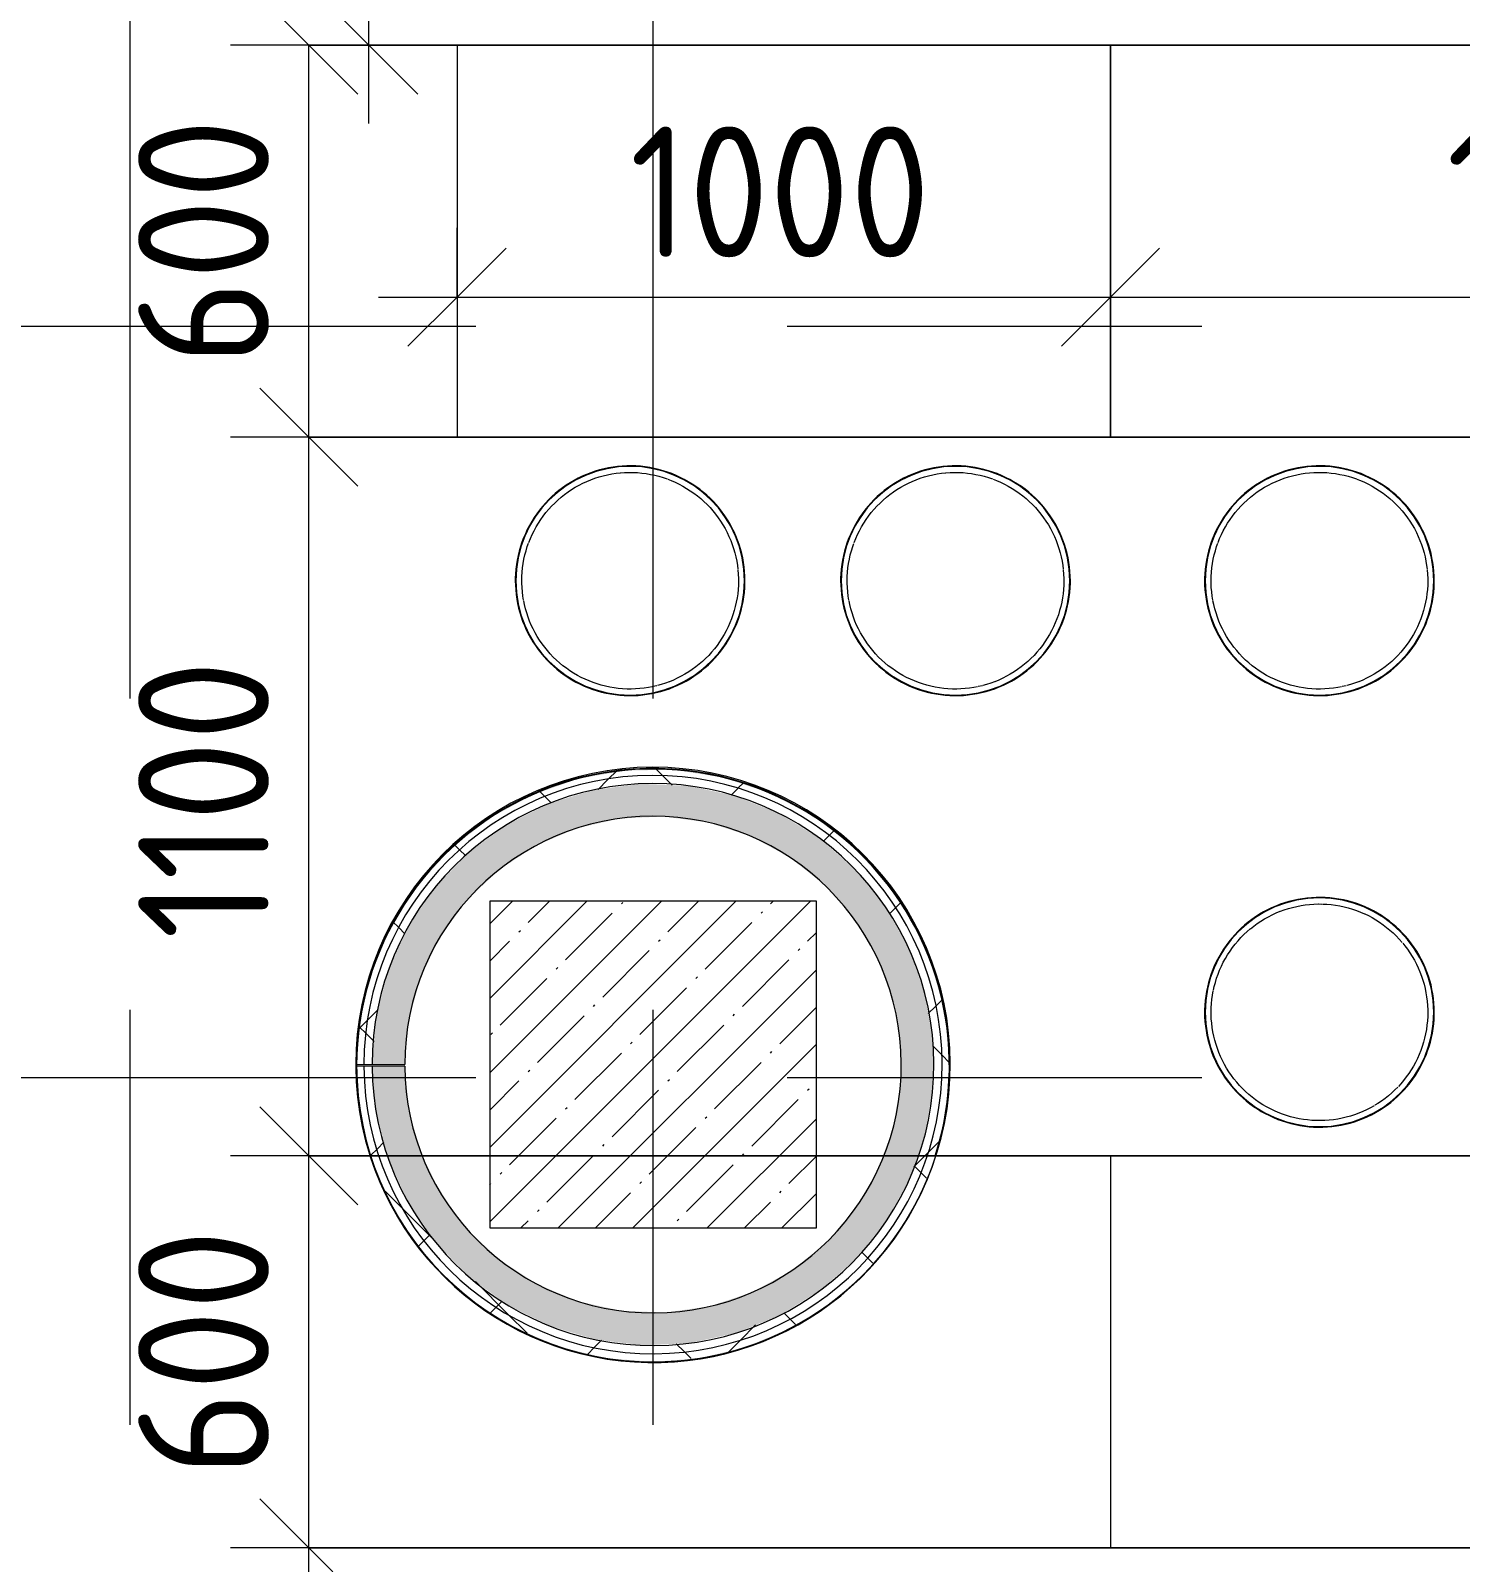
# Model space of a CAD drawing. Header units: millimetres. Extents: x 35840 to 252964, y -8553 to 29000.
# Drawn here: x 47507 to 49696, y 16258 to 18602 of the extents above; entities that cross this region are included whole.
import ezdxf

# ---------------------------------------------------------------- set-up
doc = ezdxf.new("R2010")
doc.units = ezdxf.units.MM
doc.linetypes.add('Осевая', pattern=[3175, 635, -476.25, 1587.5, -476.25])
for name, color, linetype, lineweight in [('A-ANNO-DIMS', 7, 'Continuous', 9), ('A-ANNO-DIMS-100', 7, 'Continuous', 9), ('A-WALL', 7, 'Continuous', 9), ('I-WALL', 7, 'Continuous', 9), ('S-COLS', 7, 'Continuous', 9), ('Оси-2', 7, 'Осевая', 9)]:
    doc.layers.add(name, color=color, linetype=linetype, lineweight=lineweight)
for name, color, linetype, lineweight, true_color in [('A-WALL-1', 9, 'Continuous', 9, 0x808080), ('A-WALL-FNSH-1', 9, 'Continuous', 9, 0x808080), ('I-FURN-1', 9, 'Continuous', 9, 0x808080)]:
    doc.layers.add(name, color=color, linetype=linetype, lineweight=lineweight, true_color=true_color)
doc.styles.add('ISOCPEUR_1', font='isocpeur.ttf', dxfattribs={"width": 0.9, "height": 200})
doc.dimstyles.new('ISO-2_0_0_9К_Средний_округл2', dxfattribs={"dimscale": 304.8, "dimtxt": 199.196235, "dimasz": 0.492126, "dimexe": 0.393701, "dimexo": 0, "dimgap": 0, "dimtad": 1, "dimdec": 0, "dimrnd": 10, "dimzin": 0, "dimdsep": 46, "dimtxsty": 'ISOCPEUR_1', "dimblk1": 'OBLIQUE', "dimblk2": 'OBLIQUE', "dimsah": 1, "dimcen": 0.09, "dimdle": 0.393701, "dimazin": 0, "dimtfac": 1, "dimtdec": 4, "dimtix": 1, "dimtmove": 0, "dimatfit": 3, "dimfxl": 1, "dimtvp": 1, "dimtolj": 1, "dimtzin": 0, "dimarcsym": 2})
pattern_1 = [(45, (600, 0), (-106.066, 106.066), []), (135, (600, 0), (-106.066, -106.066), [])]

# ---------------------------------------------------------------- blocks, each defined once
blk = doc.blocks.new('BSC_Колонна _Прямоугольная - 500х500-22732503-План расстановки мебели и оборудования 1 этажа в осях 12-23')
at = {"layer": 'S-COLS'}
h = blk.add_hatch(dxfattribs=at)
h.set_pattern_fill('FP_56', color=256, style=0, pattern_type=2)
h.set_pattern_definition([(45, (-47860, -17020), (-57.02463, 57.02463), []), (45, (-47802.975, -17020), (-57.02463, 57.02463), [100.806, -20.161, 3.353, -16.808])])
h.paths.add_polyline_path([(-236.2, -250), (250, -250), (250, 250), (-250, 250), (-250, -250)])
for p, q in [((250, 250), (-250, 250)), ((-250, 250), (-250, -250)), ((250, -250), (250, 250)), ((-250, -250), (250, -250))]:
    blk.add_line(p, q, dxfattribs=at)
blk = doc.blocks.new('Стол базовый прямоугольный - 1_216п-25420479-План расстановки мебели и оборудования 1 этажа в осях 12-23')
at = {"layer": 'I-FURN-1'}
for p, q in [((750, 300), (-750, 300)), ((-750, 300), (-750, -300)), ((750, -300), (750, 300)), ((-750, -300), (750, -300))]:
    blk.add_line(p, q, dxfattribs=at)
blk = doc.blocks.new('Стол базовый прямоугольный - 1_215п-25420688-План расстановки мебели и оборудования 1 этажа в осях 12-23')
at = {"layer": 'I-FURN-1'}
for p, q in [((500, 300), (-500, 300)), ((-500, 300), (-500, -300)), ((500, -300), (500, 300)), ((-500, -300), (500, -300))]:
    blk.add_line(p, q, dxfattribs=at)
blk = doc.blocks.new('Stool _3_ - Aluminium Stool-25469124-План расстановки мебели и оборудования 1 этажа в осях 12-23')
at = {"layer": 'I-FURN-1'}
blk.add_line((41.1, -160.6), (34.7, -162.1), dxfattribs=at)
at = {"layer": 'I-FURN-1', "flags": 128}
for points in [[(175.8, 0), (175.7, 7), (175.2, 14), (174.5, 21), (173.6, 28), (172.3, 34.9), (170.8, 41.8), (169, 48.6), (166.9, 55.3), (164.5, 61.9), (161.9, 68.5), (159.1, 74.9), (155.9, 81.2), (152.6, 87.4), (148.9, 93.4), (145.1, 99.3), (141, 105), (136.7, 110.5), (132.2, 115.9), (127.4, 121.1), (122.5, 126.1), (117.3, 130.9), (112, 135.5), (106.5, 139.9), (100.8, 144), (95, 147.9), (89, 151.6), (82.9, 155), (76.6, 158.2), (70.2, 161.2), (63.7, 163.9), (57.1, 166.3), (50.4, 168.4), (43.6, 170.3), (36.8, 171.9), (29.9, 173.2), (22.9, 174.3), (15.9, 175.1), (8.9, 175.6), (1.9, 175.8), (-5.1, 175.7), (-12.2, 175.4), (-19.2, 174.8), (-26.1, 173.8), (-33.1, 172.7), (-39.9, 171.2), (-46.8, 169.5), (-53.5, 167.5), (-60.1, 165.2), (-66.7, 162.6), (-73.2, 159.9), (-79.5, 156.8), (-85.7, 153.5), (-91.8, 149.9), (-97.7, 146.2), (-103.5, 142.1), (-109.1, 137.9), (-114.5, 133.4), (-119.7, 128.7), (-124.8, 123.8), (-129.6, 118.7), (-134.3, 113.5), (-138.7, 108), (-142.9, 102.4), (-146.9, 96.6), (-150.6, 90.6), (-154.1, 84.5), (-157.4, 78.3), (-160.4, 71.9), (-163.2, 65.5), (-165.6, 58.9), (-167.9, 52.2), (-169.8, 45.5), (-171.5, 38.6), (-172.9, 31.7), (-174, 24.8), (-174.9, 17.8), (-175.5, 10.8), (-175.8, 3.8), (-175.8, 0)], [(-83.9, 143), (-78.1, 146.2), (-72.2, 149.2), (-66.2, 152), (-60.1, 154.5), (-53.9, 156.8), (-47.5, 158.8), (-41.1, 160.6), (-34.7, 162.1), (-28.2, 163.4), (-21.6, 164.4), (-15.3, 165.1)], [(-15, 165.1), (-8.4, 165.6), (-1.8, 165.8), (4.8, 165.7), (11.5, 165.4), (18.1, 164.8), (24.6, 164), (31.2, 162.8), (37.7, 161.5), (44.1, 159.8), (50.5, 157.9), (56.7, 155.8)], [(-155.2, 58.4), (-152.7, 64.6), (-150, 70.6), (-147.1, 76.6), (-143.9, 82.4), (-140.5, 88.1), (-136.8, 93.6), (-133, 99), (-128.9, 104.3), (-124.6, 109.3), (-120.2, 114.2), (-115.5, 118.9), (-110.7, 123.5), (-105.6, 127.8), (-100.4, 131.9), (-95.1, 135.8), (-89.6, 139.5), (-83.9, 143)], [(57.5, 155.5), (62.9, 153.4), (69, 150.8), (75, 147.9), (80.8, 144.8), (86.5, 141.4), (92.1, 137.8), (97.6, 134)], [(97.6, 134), (102.9, 130), (108, 125.8), (112.9, 121.4), (117.7, 116.8), (122.3, 112), (126.6, 107), (130.8, 101.9), (134.8, 96.5), (138.5, 91.1), (142.1, 85.5), (145.4, 79.7), (148.4, 73.8), (151.3, 67.8), (153.9, 61.7), (156.2, 55.5), (158.3, 49.2), (160.2, 42.9), (161.7, 36.4), (163.1, 29.9), (164.1, 23.4), (164.8, 17.6)], [(-165.8, 0), (-165.7, 6.6), (-165.3, 13.2), (-164.6, 19.8), (-163.7, 26.4), (-162.5, 32.9), (-161, 39.4), (-159.3, 45.8), (-157.4, 52.2), (-155.5, 57.4)], [(-175.8, 0), (-175.7, -7), (-175.2, -14), (-174.5, -21), (-173.6, -28), (-172.3, -34.9), (-170.8, -41.8), (-169, -48.6), (-166.9, -55.3), (-164.5, -61.9), (-161.9, -68.5), (-159.1, -74.9), (-155.9, -81.2), (-152.6, -87.4), (-148.9, -93.4), (-145.1, -99.3), (-141, -105), (-136.7, -110.5), (-132.2, -115.9), (-127.4, -121.1), (-122.5, -126.1), (-117.3, -130.9), (-112, -135.5), (-106.5, -139.9), (-100.8, -144), (-95, -147.9), (-89, -151.6), (-82.9, -155), (-76.6, -158.2), (-70.2, -161.2), (-63.7, -163.9), (-57.1, -166.3), (-50.4, -168.4), (-43.6, -170.3), (-36.8, -171.9), (-29.9, -173.2), (-22.9, -174.3), (-15.9, -175.1), (-8.9, -175.6), (-1.9, -175.8), (5.1, -175.7), (12.2, -175.4), (19.2, -174.8), (26.1, -173.8), (33.1, -172.7), (39.9, -171.2), (46.8, -169.5), (53.5, -167.5), (60.1, -165.2), (66.7, -162.6), (73.2, -159.9), (79.5, -156.8), (85.7, -153.5), (91.8, -149.9), (97.7, -146.2), (103.5, -142.1), (109.1, -137.9), (114.5, -133.4), (119.7, -128.7), (124.8, -123.8), (129.6, -118.7), (134.3, -113.5), (138.7, -108), (142.9, -102.4), (146.9, -96.6), (150.6, -90.6), (154.1, -84.5), (157.4, -78.3), (160.4, -71.9), (163.2, -65.5), (165.6, -58.9), (167.9, -52.2), (169.8, -45.5), (171.5, -38.6), (172.9, -31.7), (174, -24.8), (174.9, -17.8), (175.5, -10.8), (175.8, -3.8), (175.8, 0)], [(-163.1, -29.9), (-164.1, -23.4), (-164.9, -16.8), (-165.5, -10.2), (-165.8, -3.6), (-165.8, 0)], [(165.8, 0), (165.7, -6.6), (165.3, -13.2), (164.6, -19.8), (163.7, -26.4), (162.5, -32.9), (161, -39.4), (159.3, -45.8), (157.4, -52.2), (155.2, -58.4), (152.7, -64.6), (150, -70.6), (147.1, -76.6), (143.9, -82.4), (140.5, -88.1), (136.8, -93.6), (133, -99), (128.9, -104.3), (124.6, -109.3), (120.2, -114.2), (115.5, -118.9), (110.7, -123.5), (105.6, -127.8), (100.4, -131.9), (95.1, -135.8), (89.6, -139.5), (83.9, -143), (78.1, -146.2), (72.2, -149.2), (66.2, -152), (60.1, -154.5)], [(164.9, 16.8), (165.5, 10.2), (165.8, 3.6), (165.8, 0)], [(33.7, -162.3), (28.2, -163.4), (21.6, -164.4), (15, -165.1), (8.4, -165.6), (1.8, -165.8), (-4.8, -165.7), (-11.5, -165.4), (-18.1, -164.8), (-24.6, -164), (-31.2, -162.8), (-37.7, -161.5), (-44.1, -159.8), (-50.5, -157.9), (-56.7, -155.8), (-62.9, -153.4), (-69, -150.8), (-75, -147.9), (-80.8, -144.8), (-86.5, -141.4), (-92.1, -137.8), (-97.6, -134), (-102.9, -130), (-108, -125.8), (-112.9, -121.4), (-117.7, -116.8), (-122.3, -112), (-126.6, -107), (-130.8, -101.9), (-134.8, -96.5), (-138.5, -91.1), (-142.1, -85.5), (-145.4, -79.7), (-148.4, -73.8), (-151.3, -67.8), (-153.9, -61.7), (-156.2, -55.5), (-158.3, -49.2), (-160.2, -42.9), (-161.7, -36.4), (-162.9, -30.6)], [(59.6, -154.7), (53.9, -156.8), (47.5, -158.8), (41.7, -160.4)]]:
    blk.add_lwpolyline(points, dxfattribs=at)
at = {"layer": 'I-FURN-1'}
for start, end in [(0, 180), (360, 180), (180, 0), (180, 360)]:
    blk.add_arc((0, 0), 175, start, end, dxfattribs=at)
blk = doc.blocks.new('Stool _3_ - Aluminium Stool-V127-План расстановки мебели и оборудования 1 этажа в осях 12-23')
at = {"layer": 'I-FURN-1'}
blk.add_line((41.1, -160.6), (34.7, -162.1), dxfattribs=at)
at = {"layer": 'I-FURN-1', "flags": 128}
for points in [[(175.8, 0), (175.7, 7), (175.2, 14), (174.5, 21), (173.6, 28), (172.3, 34.9), (170.8, 41.8), (169, 48.6), (166.9, 55.3), (164.5, 61.9), (161.9, 68.5), (159.1, 74.9), (155.9, 81.2), (152.6, 87.4), (148.9, 93.4), (145.1, 99.3), (141, 105), (136.7, 110.5), (132.2, 115.9), (127.4, 121.1), (122.5, 126.1), (117.3, 130.9), (112, 135.5), (106.5, 139.9), (100.8, 144), (95, 147.9), (89, 151.6), (82.9, 155), (76.6, 158.2), (70.2, 161.2), (63.7, 163.9), (57.1, 166.3), (50.4, 168.4), (43.6, 170.3), (36.8, 171.9), (29.9, 173.2), (22.9, 174.3), (15.9, 175.1), (8.9, 175.6), (1.9, 175.8), (-5.1, 175.7), (-12.2, 175.4), (-19.2, 174.8), (-26.1, 173.8), (-33.1, 172.7), (-39.9, 171.2), (-46.8, 169.5), (-53.5, 167.5), (-60.1, 165.2), (-66.7, 162.6), (-73.2, 159.9), (-79.5, 156.8), (-85.7, 153.5), (-91.8, 149.9), (-97.7, 146.2), (-103.5, 142.1), (-109.1, 137.9), (-114.5, 133.4), (-119.7, 128.7), (-124.8, 123.8), (-129.6, 118.7), (-134.3, 113.5), (-138.7, 108), (-142.9, 102.4), (-146.9, 96.6), (-150.6, 90.6), (-154.1, 84.5), (-157.4, 78.3), (-160.4, 71.9), (-163.2, 65.5), (-165.6, 58.9), (-167.9, 52.2), (-169.8, 45.5), (-171.5, 38.6), (-172.9, 31.7), (-174, 24.8), (-174.9, 17.8), (-175.5, 10.8), (-175.8, 3.8), (-175.8, 0)], [(-83.9, 143), (-78.1, 146.2), (-72.2, 149.2), (-66.2, 152), (-60.1, 154.5), (-53.9, 156.8), (-47.5, 158.8), (-41.1, 160.6), (-34.7, 162.1), (-28.2, 163.4), (-21.6, 164.4), (-15.3, 165.1)], [(-15, 165.1), (-8.4, 165.6), (-1.8, 165.8), (4.8, 165.7), (11.5, 165.4), (18.1, 164.8), (24.6, 164), (31.2, 162.8), (37.7, 161.5), (44.1, 159.8), (50.5, 157.9), (56.7, 155.8)], [(-155.2, 58.4), (-152.7, 64.6), (-150, 70.6), (-147.1, 76.6), (-143.9, 82.4), (-140.5, 88.1), (-136.8, 93.6), (-133, 99), (-128.9, 104.3), (-124.6, 109.3), (-120.2, 114.2), (-115.5, 118.9), (-110.7, 123.5), (-105.6, 127.8), (-100.4, 131.9), (-95.1, 135.8), (-89.6, 139.5), (-83.9, 143)], [(57.5, 155.5), (62.9, 153.4), (69, 150.8), (75, 147.9), (80.8, 144.8), (86.5, 141.4), (92.1, 137.8), (97.6, 134)], [(97.6, 134), (102.9, 130), (108, 125.8), (112.9, 121.4), (117.7, 116.8), (122.3, 112), (126.6, 107), (130.8, 101.9), (134.8, 96.5), (138.5, 91.1), (142.1, 85.5), (145.4, 79.7), (148.4, 73.8), (151.3, 67.8), (153.9, 61.7), (156.2, 55.5), (158.3, 49.2), (160.2, 42.9), (161.7, 36.4), (163.1, 29.9), (164.1, 23.4), (164.8, 17.6)], [(-165.8, 0), (-165.7, 6.6), (-165.3, 13.2), (-164.6, 19.8), (-163.7, 26.4), (-162.5, 32.9), (-161, 39.4), (-159.3, 45.8), (-157.4, 52.2), (-155.7, 57)], [(-175.8, 0), (-175.7, -7), (-175.2, -14), (-174.5, -21), (-173.6, -28), (-172.3, -34.9), (-170.8, -41.8), (-169, -48.6), (-166.9, -55.3), (-164.5, -61.9), (-161.9, -68.5), (-159.1, -74.9), (-155.9, -81.2), (-152.6, -87.4), (-148.9, -93.4), (-145.1, -99.3), (-141, -105), (-136.7, -110.5), (-132.2, -115.9), (-127.4, -121.1), (-122.5, -126.1), (-117.3, -130.9), (-112, -135.5), (-106.5, -139.9), (-100.8, -144), (-95, -147.9), (-89, -151.6), (-82.9, -155), (-76.6, -158.2), (-70.2, -161.2), (-63.7, -163.9), (-57.1, -166.3), (-50.4, -168.4), (-43.6, -170.3), (-36.8, -171.9), (-29.9, -173.2), (-22.9, -174.3), (-15.9, -175.1), (-8.9, -175.6), (-1.9, -175.8), (5.1, -175.7), (12.2, -175.4), (19.2, -174.8), (26.1, -173.8), (33.1, -172.7), (39.9, -171.2), (46.8, -169.5), (53.5, -167.5), (60.1, -165.2), (66.7, -162.6), (73.2, -159.9), (79.5, -156.8), (85.7, -153.5), (91.8, -149.9), (97.7, -146.2), (103.5, -142.1), (109.1, -137.9), (114.5, -133.4), (119.7, -128.7), (124.8, -123.8), (129.6, -118.7), (134.3, -113.5), (138.7, -108), (142.9, -102.4), (146.9, -96.6), (150.6, -90.6), (154.1, -84.5), (157.4, -78.3), (160.4, -71.9), (163.2, -65.5), (165.6, -58.9), (167.9, -52.2), (169.8, -45.5), (171.5, -38.6), (172.9, -31.7), (174, -24.8), (174.9, -17.8), (175.5, -10.8), (175.8, -3.8), (175.8, 0)], [(-163.1, -29.9), (-164.1, -23.4), (-164.9, -16.8), (-165.5, -10.2), (-165.8, -3.6), (-165.8, 0)], [(165.8, 0), (165.7, -6.6), (165.3, -13.2), (164.6, -19.8), (163.7, -26.4), (162.5, -32.9), (161, -39.4), (159.3, -45.8), (157.4, -52.2), (155.2, -58.4), (152.7, -64.6), (150, -70.6), (147.1, -76.6), (143.9, -82.4), (140.5, -88.1), (136.8, -93.6), (133, -99), (128.9, -104.3), (124.6, -109.3), (120.2, -114.2), (115.5, -118.9), (110.7, -123.5), (105.6, -127.8), (100.4, -131.9), (95.1, -135.8), (89.6, -139.5), (83.9, -143), (78.1, -146.2), (72.2, -149.2), (66.2, -152), (60.1, -154.5)], [(164.9, 16.8), (165.5, 10.2), (165.8, 3.6), (165.8, 0)], [(33.7, -162.3), (28.2, -163.4), (21.6, -164.4), (15, -165.1), (8.4, -165.6), (1.8, -165.8), (-4.8, -165.7), (-11.5, -165.4), (-18.1, -164.8), (-24.6, -164), (-31.2, -162.8), (-37.7, -161.5), (-44.1, -159.8), (-50.5, -157.9), (-56.7, -155.8), (-62.9, -153.4), (-69, -150.8), (-75, -147.9), (-80.8, -144.8), (-86.5, -141.4), (-92.1, -137.8), (-97.6, -134), (-102.9, -130), (-108, -125.8), (-112.9, -121.4), (-117.7, -116.8), (-122.3, -112), (-126.6, -107), (-130.8, -101.9), (-134.8, -96.5), (-138.5, -91.1), (-142.1, -85.5), (-145.4, -79.7), (-148.4, -73.8), (-151.3, -67.8), (-153.9, -61.7), (-156.2, -55.5), (-158.3, -49.2), (-160.2, -42.9), (-161.7, -36.4), (-162.9, -30.6)], [(59.6, -154.7), (53.9, -156.8), (47.5, -158.8), (41.7, -160.4)]]:
    blk.add_lwpolyline(points, dxfattribs=at)
at = {"layer": 'I-FURN-1'}
for start, end in [(0, 180), (360, 180), (180, 0), (180, 360)]:
    blk.add_arc((0, 0), 175, start, end, dxfattribs=at)
blk = doc.blocks.new('Stool _3_ - Aluminium Stool-V125-План расстановки мебели и оборудования 1 этажа в осях 12-23')
at = {"layer": 'I-FURN-1'}
blk.add_line((-1.2, 165.8), (3.8, 165.7), dxfattribs=at)
at = {"layer": 'I-FURN-1', "flags": 128}
for points in [[(175.8, 0), (175.7, 7), (175.2, 14), (174.5, 21), (173.6, 28), (172.3, 34.9), (170.8, 41.8), (169, 48.6), (166.9, 55.3), (164.5, 61.9), (161.9, 68.5), (159.1, 74.9), (155.9, 81.2), (152.6, 87.4), (148.9, 93.4), (145.1, 99.3), (141, 105), (136.7, 110.5), (132.2, 115.9), (127.4, 121.1), (122.5, 126.1), (117.3, 130.9), (112, 135.5), (106.5, 139.9), (100.8, 144), (95, 147.9), (89, 151.6), (82.9, 155), (76.6, 158.2), (70.2, 161.2), (63.7, 163.9), (57.1, 166.3), (50.4, 168.4), (43.6, 170.3), (36.8, 171.9), (29.9, 173.2), (22.9, 174.3), (15.9, 175.1), (8.9, 175.6), (1.9, 175.8), (-5.1, 175.7), (-12.2, 175.4), (-19.2, 174.8), (-26.1, 173.8), (-33.1, 172.7), (-39.9, 171.2), (-46.8, 169.5), (-53.5, 167.5), (-60.1, 165.2), (-66.7, 162.6), (-73.2, 159.9), (-79.5, 156.8), (-85.7, 153.5), (-91.8, 149.9), (-97.7, 146.2), (-103.5, 142.1), (-109.1, 137.9), (-114.5, 133.4), (-119.7, 128.7), (-124.8, 123.8), (-129.6, 118.7), (-134.3, 113.5), (-138.7, 108), (-142.9, 102.4), (-146.9, 96.6), (-150.6, 90.6), (-154.1, 84.5), (-157.4, 78.3), (-160.4, 71.9), (-163.2, 65.5), (-165.6, 58.9), (-167.9, 52.2), (-169.8, 45.5), (-171.5, 38.6), (-172.9, 31.7), (-174, 24.8), (-174.9, 17.8), (-175.5, 10.8), (-175.8, 3.8), (-175.8, 0)], [(-59.6, 154.7), (-53.9, 156.8), (-47.5, 158.8), (-41.1, 160.6), (-34.7, 162.1), (-28.2, 163.4), (-21.6, 164.4), (-15, 165.1), (-8.4, 165.6), (-1.8, 165.8)], [(4.8, 165.7), (11.5, 165.4), (18.1, 164.8), (24.6, 164), (31.2, 162.8), (37.7, 161.5), (44.1, 159.8), (50.5, 157.9), (56.7, 155.8), (62.9, 153.4), (69, 150.8)], [(-105.6, 127.8), (-100.4, 131.9), (-95.1, 135.8), (-89.6, 139.5), (-83.9, 143), (-78.1, 146.2), (-72.2, 149.2), (-66.2, 152), (-60.1, 154.5)], [(69.3, 150.6), (75, 147.9), (80.8, 144.8), (86.5, 141.4), (92.1, 137.8), (97.6, 134), (102.9, 130), (108, 125.8), (112.9, 121.4), (117.7, 116.8), (122.3, 112), (126.6, 107)], [(-162.3, 33.7), (-161, 39.4), (-159.3, 45.8), (-157.4, 52.2), (-155.2, 58.4), (-152.7, 64.6), (-150, 70.6), (-147.1, 76.6), (-143.9, 82.4), (-140.5, 88.1), (-136.8, 93.6), (-133, 99), (-128.9, 104.3), (-124.6, 109.3), (-120.2, 114.2), (-115.5, 118.9), (-110.7, 123.5), (-105.9, 127.5)], [(127.5, 106), (130.8, 101.9), (134.8, 96.5), (138.5, 91.1), (142.1, 85.5), (145.4, 79.7), (148.4, 73.8), (151.3, 67.8), (153.9, 61.7), (156.2, 55.5), (158.3, 49.2), (160.2, 42.9), (161.7, 36.4), (163.1, 29.9), (164.1, 23.4), (164.9, 16.8), (165.5, 10.2), (165.8, 3.6), (165.8, 0)], [(-165.8, 0), (-165.7, 6.6), (-165.3, 13.2), (-164.6, 19.8), (-163.7, 26.4), (-162.5, 32.9)], [(-175.8, 0), (-175.7, -7), (-175.2, -14), (-174.5, -21), (-173.6, -28), (-172.3, -34.9), (-170.8, -41.8), (-169, -48.6), (-166.9, -55.3), (-164.5, -61.9), (-161.9, -68.5), (-159.1, -74.9), (-155.9, -81.2), (-152.6, -87.4), (-148.9, -93.4), (-145.1, -99.3), (-141, -105), (-136.7, -110.5), (-132.2, -115.9), (-127.4, -121.1), (-122.5, -126.1), (-117.3, -130.9), (-112, -135.5), (-106.5, -139.9), (-100.8, -144), (-95, -147.9), (-89, -151.6), (-82.9, -155), (-76.6, -158.2), (-70.2, -161.2), (-63.7, -163.9), (-57.1, -166.3), (-50.4, -168.4), (-43.6, -170.3), (-36.8, -171.9), (-29.9, -173.2), (-22.9, -174.3), (-15.9, -175.1), (-8.9, -175.6), (-1.9, -175.8), (5.1, -175.7), (12.2, -175.4), (19.2, -174.8), (26.1, -173.8), (33.1, -172.7), (39.9, -171.2), (46.8, -169.5), (53.5, -167.5), (60.1, -165.2), (66.7, -162.6), (73.2, -159.9), (79.5, -156.8), (85.7, -153.5), (91.8, -149.9), (97.7, -146.2), (103.5, -142.1), (109.1, -137.9), (114.5, -133.4), (119.7, -128.7), (124.8, -123.8), (129.6, -118.7), (134.3, -113.5), (138.7, -108), (142.9, -102.4), (146.9, -96.6), (150.6, -90.6), (154.1, -84.5), (157.4, -78.3), (160.4, -71.9), (163.2, -65.5), (165.6, -58.9), (167.9, -52.2), (169.8, -45.5), (171.5, -38.6), (172.9, -31.7), (174, -24.8), (174.9, -17.8), (175.5, -10.8), (175.8, -3.8), (175.8, 0)], [(-44.1, -159.8), (-50.5, -157.9), (-56.7, -155.8), (-62.9, -153.4), (-69, -150.8), (-75, -147.9), (-80.8, -144.8), (-86.5, -141.4), (-92.1, -137.8), (-97.6, -134), (-102.9, -130), (-108, -125.8), (-112.9, -121.4), (-117.7, -116.8), (-122.3, -112), (-126.6, -107), (-130.8, -101.9), (-134.8, -96.5), (-138.5, -91.1), (-142.1, -85.5), (-145.4, -79.7), (-148.4, -73.8), (-151.3, -67.8), (-153.9, -61.7), (-156.2, -55.5), (-158.3, -49.2), (-160.2, -42.9), (-161.7, -36.4), (-163.1, -29.9), (-164.1, -23.4), (-164.9, -16.8), (-165.5, -10.2), (-165.8, -3.6), (-165.8, 0)], [(165.8, 0), (165.7, -6.6), (165.3, -13.2), (164.6, -19.8), (163.7, -26.4), (162.5, -32.9), (161, -39.4), (159.3, -45.8), (157.4, -52.2), (155.2, -58.4), (152.7, -64.6), (150, -70.6), (147.1, -76.6), (143.9, -82.4), (140.5, -88.1), (136.8, -93.6), (133, -99), (128.9, -104.3), (124.6, -109.3), (121, -113.4)], [(119.9, -114.5), (115.5, -118.9), (110.7, -123.5), (105.6, -127.8), (100.4, -131.9), (95.1, -135.8), (89.6, -139.5), (85, -142.3)], [(83.9, -143), (78.1, -146.2), (72.2, -149.2), (66.2, -152), (60.1, -154.5), (53.9, -156.8), (47.5, -158.8), (41.1, -160.6), (34.7, -162.1), (28.2, -163.4), (21.6, -164.4), (15, -165.1), (8.4, -165.6), (1.8, -165.8), (-4.8, -165.7), (-11.5, -165.4), (-18.1, -164.8), (-24.6, -164), (-31.2, -162.8), (-37.7, -161.5), (-44.1, -159.8)]]:
    blk.add_lwpolyline(points, dxfattribs=at)
at = {"layer": 'I-FURN-1'}
for start, end in [(360, 180), (0, 180), (180, 0), (180, 360)]:
    blk.add_arc((0, 0), 175, start, end, dxfattribs=at)
blk = doc.blocks.new('DIMBLOCK99-План расстановки мебели и оборудования 1 этажа в осях 12-23')
at = {"layer": 'A-ANNO-DIMS-100', "lineweight": 20}
for p, q in [((47933.3, 16280.2), (47858.3, 16355.2)), ((47933.3, 16280.2), (48008.3, 16205.2)), ((47933.3, 15180.2), (47858.3, 15255.2)), ((47933.3, 15180.2), (48008.3, 15105.2))]:
    blk.add_line(p, q, dxfattribs=at)
at = {"layer": 'A-ANNO-DIMS-100'}
for p, q in [((50660, 16280.2), (47813.3, 16280.2)), ((47933.3, 15180.2), (47933.3, 16280.2)), ((47933.3, 16280.2), (50660, 16280.2)), ((50660, 15180.2), (47813.3, 15180.2)), ((47933.3, 15180.2), (50660, 15180.2))]:
    blk.add_line(p, q, dxfattribs=at)
at = {"layer": 'A-ANNO-DIMS-100', "color": 0, "insert": (47672, 15511.9), "char_height": 200, "width": 524.039, "attachment_point": 1, "rotation": 90, "line_spacing_factor": 1.149209, "style": 'ISOCPEUR_1'}
blk.add_mtext('1100', dxfattribs=at)
blk = doc.blocks.new('_Oblique')
at = {"color": 0, "linetype": 'ByBlock', "lineweight": -2}
blk.add_line((-0.5, -0.5), (0.5, 0.5), dxfattribs=at)
blk = doc.blocks.new('DIMBLOCK100-План расстановки мебели и оборудования 1 этажа в осях 12-23')
at = {"layer": 'A-ANNO-DIMS-100', "lineweight": 20}
for p, q in [((47933.3, 16880.2), (47858.3, 16955.2)), ((47933.3, 16880.2), (48008.3, 16805.2)), ((47933.3, 16280.2), (47858.3, 16355.2)), ((47933.3, 16280.2), (48008.3, 16205.2))]:
    blk.add_line(p, q, dxfattribs=at)
at = {"layer": 'A-ANNO-DIMS-100'}
for p, q in [((50660, 16880.2), (47813.3, 16880.2)), ((47933.3, 16280.2), (47933.3, 16880.2)), ((47933.3, 16880.2), (50660, 16880.2)), ((50660, 16280.2), (47813.3, 16280.2)), ((47933.3, 16280.2), (50660, 16280.2))]:
    blk.add_line(p, q, dxfattribs=at)
at = {"layer": 'A-ANNO-DIMS-100', "color": 0, "insert": (47672, 16390.6), "char_height": 200, "width": 455.087, "attachment_point": 1, "rotation": 90, "line_spacing_factor": 1.149209, "style": 'ISOCPEUR_1'}
blk.add_mtext('600', dxfattribs=at)
blk = doc.blocks.new('DIMBLOCK101-План расстановки мебели и оборудования 1 этажа в осях 12-23')
at = {"layer": 'A-ANNO-DIMS-100', "lineweight": 20}
for p, q in [((47933.3, 17980.2), (47858.3, 18055.2)), ((47933.3, 17980.2), (48008.3, 17905.2)), ((47933.3, 16880.2), (47858.3, 16955.2)), ((47933.3, 16880.2), (48008.3, 16805.2))]:
    blk.add_line(p, q, dxfattribs=at)
at = {"layer": 'A-ANNO-DIMS-100'}
for p, q in [((50660, 17980.2), (47813.3, 17980.2)), ((47933.3, 16880.2), (47933.3, 17980.2)), ((47933.3, 17980.2), (50660, 17980.2)), ((50660, 16880.2), (47813.3, 16880.2)), ((47933.3, 16880.2), (50660, 16880.2))]:
    blk.add_line(p, q, dxfattribs=at)
at = {"layer": 'A-ANNO-DIMS-100', "color": 0, "insert": (47672, 17211.9), "char_height": 200, "width": 524.039, "attachment_point": 1, "rotation": 90, "line_spacing_factor": 1.149209, "style": 'ISOCPEUR_1'}
blk.add_mtext('1100', dxfattribs=at)
blk = doc.blocks.new('DIMBLOCK102-План расстановки мебели и оборудования 1 этажа в осях 12-23')
at = {"layer": 'A-ANNO-DIMS-100', "lineweight": 20}
for p, q in [((47933.3, 18580.2), (47858.3, 18655.2)), ((47933.3, 18580.2), (48008.3, 18505.2)), ((47933.3, 17980.2), (47858.3, 18055.2)), ((47933.3, 17980.2), (48008.3, 17905.2))]:
    blk.add_line(p, q, dxfattribs=at)
at = {"layer": 'A-ANNO-DIMS-100'}
for p, q in [((50660, 18580.2), (47813.3, 18580.2)), ((47933.3, 17980.2), (47933.3, 18580.2)), ((47933.3, 18580.2), (50660, 18580.2)), ((50660, 17980.2), (47813.3, 17980.2)), ((47933.3, 17980.2), (50660, 17980.2))]:
    blk.add_line(p, q, dxfattribs=at)
at = {"layer": 'A-ANNO-DIMS-100', "color": 0, "insert": (47672, 18090.6), "char_height": 200, "width": 455.087, "attachment_point": 1, "rotation": 90, "line_spacing_factor": 1.149209, "style": 'ISOCPEUR_1'}
blk.add_mtext('600', dxfattribs=at)
blk = doc.blocks.new('DIMBLOCK103-План расстановки мебели и оборудования 1 этажа в осях 12-23')
at = {"layer": 'A-ANNO-DIMS-100'}
for p, q in [((48160, 18300.3), (48160, 18074.2)), ((48160, 18194.2), (48160, 18300.3)), ((49160, 18300.3), (49160, 18074.2)), ((49160, 18194.2), (49160, 18300.3)), ((48040, 18194.2), (49160, 18194.2))]:
    blk.add_line(p, q, dxfattribs=at)
at = {"layer": 'A-ANNO-DIMS-100', "lineweight": 20}
for p, q in [((48160, 18194.2), (48235, 18269.2)), ((49160, 18194.2), (49235, 18269.2)), ((48160, 18194.2), (48085, 18119.2)), ((49160, 18194.2), (49085, 18119.2))]:
    blk.add_line(p, q, dxfattribs=at)
at = {"layer": 'A-ANNO-DIMS-100', "color": 0, "insert": (48424.4, 18455.5), "char_height": 200, "width": 565.411, "attachment_point": 1, "line_spacing_factor": 1.149209, "style": 'ISOCPEUR_1'}
blk.add_mtext('1000', dxfattribs=at)
blk = doc.blocks.new('DIMBLOCK104-План расстановки мебели и оборудования 1 этажа в осях 12-23')
at = {"layer": 'A-ANNO-DIMS-100'}
for p, q in [((49160, 18300.3), (49160, 18074.2)), ((49160, 18194.2), (49160, 18300.3)), ((50660, 18300.3), (50660, 18074.2)), ((50660, 18194.2), (50660, 18300.3)), ((49160, 18194.2), (50660, 18194.2))]:
    blk.add_line(p, q, dxfattribs=at)
at = {"layer": 'A-ANNO-DIMS-100', "lineweight": 20}
for p, q in [((49160, 18194.2), (49235, 18269.2)), ((50660, 18194.2), (50735, 18269.2)), ((49160, 18194.2), (49085, 18119.2)), ((50660, 18194.2), (50585, 18119.2))]:
    blk.add_line(p, q, dxfattribs=at)
at = {"layer": 'A-ANNO-DIMS-100', "color": 0, "insert": (49674.4, 18455.5), "char_height": 200, "width": 565.411, "attachment_point": 1, "line_spacing_factor": 1.149209, "style": 'ISOCPEUR_1'}
blk.add_mtext('1500', dxfattribs=at)
blk = doc.blocks.new('DIMBLOCK115-План расстановки мебели и оборудования 1 этажа в осях 12-23')
at = {"layer": 'A-ANNO-DIMS-100', "lineweight": 20}
for p, q in [((48024.9, 19680.2), (47949.9, 19755.2)), ((48024.9, 19680.2), (48099.9, 19605.2)), ((48024.9, 18580.2), (47949.9, 18655.2)), ((48024.9, 18580.2), (48099.9, 18505.2))]:
    blk.add_line(p, q, dxfattribs=at)
at = {"layer": 'A-ANNO-DIMS-100'}
for p, q in [((48160, 19680.2), (47904.9, 19680.2)), ((48024.9, 18460.2), (48024.9, 19680.2)), ((48024.9, 19680.2), (48160, 19680.2)), ((48160, 18580.2), (47904.9, 18580.2)), ((48024.9, 18580.2), (48160, 18580.2))]:
    blk.add_line(p, q, dxfattribs=at)
at = {"layer": 'A-ANNO-DIMS-100', "color": 0, "insert": (47763.6, 18911.9), "char_height": 200, "width": 524.039, "attachment_point": 1, "rotation": 90, "line_spacing_factor": 1.149209, "style": 'ISOCPEUR_1'}
blk.add_mtext('1100', dxfattribs=at)

msp = doc.modelspace()

# ---------------------------------------------------------------- hatches: boundary and pattern name
at = {"layer": 'I-WALL'}
h = msp.add_hatch(dxfattribs=at)
h.set_pattern_fill('FP_87', color=256, style=0, pattern_type=2)
h.set_pattern_definition(pattern_1)
h.paths.add_polyline_path([(48424.9, 16566.4), (48499.9, 16566.8), (48573.9, 16579.5), (48644.8, 16604.2), (48710.6, 16640.3), (48769.7, 16686.6), (48820.3, 16742.1), (48861, 16805.1), (48890.9, 16873.9), (48909.1, 16946.8), (48915, 17021.6), (48908.5, 17096.4), (48889.9, 17169.1), (48859.5, 17237.7), (48818.3, 17300.5), (48767.3, 17355.6), (48707.9, 17401.5), (48641.8, 17437.1), (48570.8, 17461.3), (48496.7, 17473.5), (48421.7, 17473.4), (48347.6, 17460.9), (48276.7, 17436.4), (48210.7, 17400.6), (48151.5, 17354.5), (48100.7, 17299.2), (48059.7, 17236.3), (48029.6, 17167.6), (48011.2, 17094.8), (48005, 17020), (48017.5, 17020), (48023.9, 17094.7), (48042.7, 17167.3), (48073.6, 17235.6), (48115.5, 17297.7), (48167.3, 17351.9), (48227.6, 17396.5), (48294.5, 17430.4), (48366.1, 17452.4), (48440.5, 17462.1), (48515.4, 17459), (48588.7, 17443.4), (48658.3, 17415.6), (48722.2, 17376.4), (48778.6, 17327), (48825.9, 17268.8), (48862.7, 17203.5), (48887.9, 17132.9), (48900.8, 17059), (48901, 16984.1), (48888.6, 16910.1), (48863.9, 16839.4), (48827.7, 16773.8), (48780.8, 16715.2), (48724.8, 16665.4), (48661.1, 16625.8), (48586.2, 16596.3), (48518.5, 16581.4), (48443.6, 16577.8), (48369.2, 16586.9), (48297.4, 16608.5), (48230.2, 16641.8), (48169.7, 16686), (48117.5, 16739.8), (48075.1, 16801.7), (48043.8, 16869.8), (48024.4, 16942.2), (48017.5, 17016.9), (48005, 17016.8), (48011.7, 16942), (48030.7, 16869.4), (48061.3, 16800.8), (48102.7, 16738.3), (48153.9, 16683.4), (48213.4, 16637.6), (48279.6, 16602.3), (48350.8, 16578.3)])
h = msp.add_hatch(color=256, dxfattribs=at)
h.paths.add_polyline_path([(48913.1, 17023.4), (48913.5, 17028.5), (48912.6, 17037)])
h.paths.add_polyline_path([(48909.6, 16964.4), (48913.6, 17012.1), (48913.1, 17023.4), (48912.5, 17012.1)])
h.paths.add_polyline_path([(48006.4, 17018.6), (48012.5, 17092.7), (48030.7, 17164.8), (48060.4, 17233), (48100.8, 17295.5), (48150.9, 17350.5), (48209.3, 17396.5), (48274.5, 17432.4), (48344.6, 17457.2), (48417.9, 17470.1), (48492.2, 17471), (48565.8, 17459.6), (48636.4, 17436.4), (48622.6, 17443), (48552.3, 17463.6), (48479.6, 17472.7), (48405, 17469.7), (48334.5, 17455.5), (48266, 17429.6), (48202.4, 17393.1), (48145.6, 17346.8), (48096.9, 17292), (48057.7, 17230.1), (48028.9, 17162.7), (48011.3, 17091.6), (48005.4, 17018.6)])
h.paths.add_polyline_path([(48912.6, 17037), (48911.1, 17071.3), (48906.3, 17097.2)])
h.paths.add_polyline_path([(48904.4, 17107.3), (48899.4, 17134.1), (48886.4, 17173)])
h.paths.add_polyline_path([(48885.7, 17174.8), (48879, 17194.7), (48856.5, 17238.1)])
h.paths.add_polyline_path([(48853.9, 17243.1), (48845.3, 17259.7), (48814.9, 17300.6), (48835.2, 17270.6)])
h.paths.add_polyline_path([(48812.2, 17304.1), (48801.5, 17318.5), (48763.3, 17355.6)])
h.paths.add_polyline_path([(48761.2, 17357.6), (48748.9, 17369.5), (48703.1, 17401.4)])
h.paths.add_polyline_path([(48702.1, 17402.1), (48688.7, 17411.4), (48636.4, 17436.4)])
h = msp.add_hatch(dxfattribs=at)
h.set_pattern_fill('FP_87', color=256, style=0, pattern_type=2)
h.set_pattern_definition(pattern_1)
h.paths.add_polyline_path([(48443.6, 16577.8), (48518.5, 16581.4), (48591.7, 16597.5), (48661.1, 16625.8), (48724.8, 16665.4), (48780.8, 16715.2), (48827.7, 16773.8), (48863.9, 16839.4), (48888.6, 16910.1), (48901, 16984.1), (48900.8, 17059), (48887.9, 17132.9), (48862.7, 17203.5), (48824.5, 17270.6), (48778.6, 17327), (48722.2, 17376.4), (48658.3, 17415.6), (48586.2, 17443.9), (48515.4, 17459), (48440.5, 17462.1), (48366.1, 17452.4), (48294.5, 17430.4), (48223.8, 17393.8), (48167.3, 17351.9), (48115.5, 17297.7), (48073.6, 17235.6), (48042.7, 17167.3), (48023.9, 17094.7), (48017.5, 17020), (48030, 17020), (48036.2, 17092.6), (48054.5, 17163.1), (48084.5, 17229.5), (48125.2, 17289.9), (48175.6, 17342.5), (48234.1, 17385.9), (48299.1, 17418.8), (48368.8, 17440.2), (48441, 17449.6), (48513.8, 17446.6), (48586.2, 17431), (48652.7, 17404.4), (48714.8, 17366.4), (48769.6, 17318.4), (48815.6, 17261.8), (48851.3, 17198.3), (48875.8, 17129.7), (48888.3, 17057.9), (48888.6, 16985.1), (48876.5, 16913.2), (48852.5, 16844.5), (48817.3, 16780.7), (48771.7, 16723.8), (48717.3, 16675.5), (48655.4, 16637), (48586.2, 16609.1), (48516.8, 16593.8), (48444.1, 16590.3), (48371.7, 16599.2), (48302, 16620.1), (48236.7, 16652.5), (48177.9, 16695.5), (48127.2, 16747.8), (48086, 16807.9), (48055.5, 16874), (48036.7, 16944.4), (48030, 17017), (48017.5, 17016.9), (48024.4, 16942.2), (48043.8, 16869.8), (48075.1, 16801.7), (48117.5, 16739.8), (48169.7, 16686), (48230.2, 16641.8), (48297.4, 16608.5), (48369.2, 16586.9)])
msp.add_hatch(color=256, dxfattribs=at).paths.add_polyline_path([(48444.1, 16590.3), (48516.8, 16593.8), (48588, 16609.5), (48655.4, 16637), (48717.3, 16675.5), (48771.7, 16723.8), (48817.3, 16780.7), (48852.5, 16844.5), (48876.5, 16913.2), (48888.6, 16985.1), (48888.3, 17057.9), (48875.8, 17129.7), (48851.3, 17198.3), (48815.6, 17261.8), (48769.6, 17318.4), (48714.8, 17366.4), (48652.7, 17404.4), (48585, 17431.4), (48513.8, 17446.6), (48441, 17449.6), (48368.8, 17440.2), (48299.1, 17418.8), (48234.1, 17385.9), (48175.6, 17342.5), (48125.2, 17289.9), (48084.5, 17229.5), (48054.5, 17163.1), (48036.2, 17092.6), (48030, 17020), (48080, 17020), (48086.1, 17087.8), (48104.2, 17153.4), (48133.7, 17214.7), (48174.5, 17270.6), (48223.8, 17317.6), (48279.5, 17354.4), (48342.1, 17381.2), (48408.4, 17396.5), (48476.4, 17399.6), (48543.8, 17390.6), (48608.6, 17369.8), (48668.6, 17337.6), (48721.9, 17295.4), (48766.8, 17244.2), (48801.9, 17185.9), (48826, 17122.3), (48838.4, 17055.4), (48838.6, 16987.3), (48826.7, 16920.3), (48803, 16856.5), (48768.4, 16798), (48723.8, 16746.5), (48670.8, 16703.8), (48611, 16671.3), (48546.4, 16650), (48479, 16640.5), (48411.1, 16643.2), (48344.6, 16657.9), (48281.9, 16684.3), (48223.8, 16722.5), (48175.4, 16768.2), (48135.1, 16823), (48105.1, 16884.1), (48086.6, 16949.6), (48080, 17017.3), (48030, 17017), (48036.7, 16944.4), (48055.5, 16874), (48086, 16807.9), (48127.2, 16747.8), (48177.9, 16695.5), (48236.7, 16652.5), (48302, 16620.1), (48371.7, 16599.2)])
h = msp.add_hatch(color=256, dxfattribs=at)
h.paths.add_polyline_path([(48427.7, 16565.1), (48454, 16565.5), (48396.6, 16570)])
h.paths.add_polyline_path([(48526.4, 16570.2), (48531.3, 16570.6), (48539.7, 16572.6)])
h.paths.add_polyline_path([(48468.1, 16565.6), (48503.3, 16566.1), (48526.4, 16570.2)])
h.paths.add_polyline_path([(48382.2, 16572.2), (48326.3, 16585.7), (48352.9, 16576.8)])
h.paths.add_polyline_path([(48596.9, 16586.4), (48600.8, 16587.3), (48609.5, 16590.9)])
h.paths.add_polyline_path([(48539.7, 16572.6), (48577.8, 16579.5), (48596.9, 16586.4), (48586.2, 16583.8)])
h.paths.add_polyline_path([(48312.5, 16590.2), (48259.1, 16612.4), (48281.1, 16600.7)])
h.paths.add_polyline_path([(48609.5, 16590.9), (48649, 16605.1), (48663.8, 16613.5)])
h.paths.add_polyline_path([(48247, 16618.8), (48196.9, 16649.5), (48214.3, 16636.1), (48223.8, 16631.1)])
h.paths.add_polyline_path([(48675.7, 16620.1), (48714.9, 16642.2), (48725.6, 16650.8)])
h.paths.add_polyline_path([(48187.3, 16656.9), (48141.2, 16696.2), (48154.3, 16682.2)])
h.paths.add_polyline_path([(48736.7, 16659.8), (48773.8, 16689.7), (48780.6, 16697.4)])
h.paths.add_polyline_path([(48134.9, 16703), (48093.7, 16751.3), (48102.7, 16737.5)])
h.paths.add_polyline_path([(48091.3, 16754.9), (48055.9, 16812.6), (48028.6, 16878.4), (48012, 16947.6), (48011.7, 16943.2), (48030.4, 16869.9), (48061.1, 16800.7)])
h.paths.add_polyline_path([(48865.4, 16813.6), (48865.8, 16814.2), (48893, 16880.4)])

# ---------------------------------------------------------------- linework, layer by layer
at = {"layer": 'A-WALL'}
for radius in [442.5, 430]:
    msp.add_arc((48460, 17020), radius, 180.4061, 180, dxfattribs=at)
at = {"layer": 'A-WALL-1'}
for p, q in [((48005, 17020), (48080, 17020)), ((48080, 17017.3), (48005, 17016.8))]:
    msp.add_line(p, q, dxfattribs=at)
for radius in [455, 380]:
    msp.add_arc((48460, 17020), radius, 180.4061, 180, dxfattribs=at)
at = {"layer": 'A-WALL-FNSH-1'}
for centre, radius, start, end in [((48460, 17018.5), 454.6, 22.8001, 179.9986), ((48460, 17018.5), 453.6, 342.4418, 179.9986), ((48460, 17020), 454, 342.2672, 22.6313), ((48460, 17018.6), 454.6, 180, 342.3015), ((48460, 17018.6), 453.6, 180, 270), ((48460, 17020), 455, 270, 342.1287)]:
    msp.add_arc(centre, radius, start, end, dxfattribs=at)
at = {"layer": 'Оси-2'}
for p, q in [((47660, 593.7), (47660, 24898.1)), ((48460, 593.7), (48460, 24898.1)), ((39140.1, 18150), (82060, 18150)), ((39140.1, 17000), (82060, 17000))]:
    msp.add_line(p, q, dxfattribs=at)

# ---------------------------------------------------------------- block references
at = {"layer": 'I-FURN-1', "rotation": 180}
for name, p in [('Стол базовый прямоугольный - 1_215п-25420688-План расстановки мебели и оборудования 1 этажа в осях 12-23', (48660, 18280.2)), ('Стол базовый прямоугольный - 1_216п-25420479-План расстановки мебели и оборудования 1 этажа в осях 12-23', (49910, 18280.2)), ('Стол базовый прямоугольный - 1_216п-25420479-План расстановки мебели и оборудования 1 этажа в осях 12-23', (49910, 16580.2))]:
    msp.add_blockref(name, p, dxfattribs=at)
at = {"layer": 'I-FURN-1'}
for name, p in [('Stool _3_ - Aluminium Stool-25469124-План расстановки мебели и оборудования 1 этажа в осях 12-23', (48425, 17760.4)), ('Stool _3_ - Aluminium Stool-V127-План расстановки мебели и оборудования 1 этажа в осях 12-23', (48923, 17760.4)), ('Stool _3_ - Aluminium Stool-25469124-План расстановки мебели и оборудования 1 этажа в осях 12-23', (49480, 17760.4)), ('Stool _3_ - Aluminium Stool-V125-План расстановки мебели и оборудования 1 этажа в осях 12-23', (49480, 17100))]:
    msp.add_blockref(name, p, dxfattribs=at)
at = {"layer": 'S-COLS'}
msp.add_blockref('BSC_Колонна _Прямоугольная - 500х500-22732503-План расстановки мебели и оборудования 1 этажа в осях 12-23', (48460, 17020), dxfattribs=at)

# ---------------------------------------------------------------- dimensions: what is measured, and where the dimension line sits
at = {"layer": 'A-ANNO-DIMS'}
for base, p1, p2, override, picture, middle in [((48024.9, 19680.2), (48160, 18580.2), (48160, 19680.2), {"dimpost": '<>', "dimfxl": 1100}, 'DIMBLOCK115-План расстановки мебели и оборудования 1 этажа в осях 12-23', (47924.9, 19130.2)), ((47933.3, 18580.2), (50660, 17980.2), (50660, 18580.2), {"dimpost": '<>', "dimfxl": 600}, 'DIMBLOCK102-План расстановки мебели и оборудования 1 этажа в осях 12-23', (47833.3, 18280.2)), ((47933.3, 17980.2), (50660, 16880.2), (50660, 17980.2), {"dimpost": '<>', "dimfxl": 1100}, 'DIMBLOCK101-План расстановки мебели и оборудования 1 этажа в осях 12-23', (47833.3, 17430.2)), ((47933.3, 16880.2), (50660, 16280.2), (50660, 16880.2), {"dimpost": '<>', "dimfxl": 600}, 'DIMBLOCK100-План расстановки мебели и оборудования 1 этажа в осях 12-23', (47833.3, 16580.2)), ((47933.3, 16280.2), (50660, 15180.2), (50660, 16280.2), {"dimpost": '<>', "dimfxl": 1100}, 'DIMBLOCK99-План расстановки мебели и оборудования 1 этажа в осях 12-23', (47833.3, 15730.2))]:
    dim = msp.add_linear_dim(base=base, p1=p1, p2=p2, angle=90, dimstyle='ISO-2_0_0_9К_Средний_округл2', override=override, dxfattribs=at)
    dim.commit()
    dim.dimension.update_dxf_attribs({"geometry": picture, "text_midpoint": middle})
for base, p1, p2, override, picture, middle in [((49160, 18194.2), (48160, 18300.3), (49160, 18300.3), {"dimpost": '<>', "dimfxl": 1000}, 'DIMBLOCK103-План расстановки мебели и оборудования 1 этажа в осях 12-23', (48660, 18294.2)), ((50660, 18194.2), (49160, 18300.3), (50660, 18300.3), {"dimpost": '<>', "dimfxl": 1500}, 'DIMBLOCK104-План расстановки мебели и оборудования 1 этажа в осях 12-23', (49910, 18294.2))]:
    dim = msp.add_linear_dim(base=base, p1=p1, p2=p2, dimstyle='ISO-2_0_0_9К_Средний_округл2', override=override, dxfattribs=at)
    dim.commit()
    dim.dimension.update_dxf_attribs({"geometry": picture, "text_midpoint": middle})

doc.saveas('drawing.dxf')
